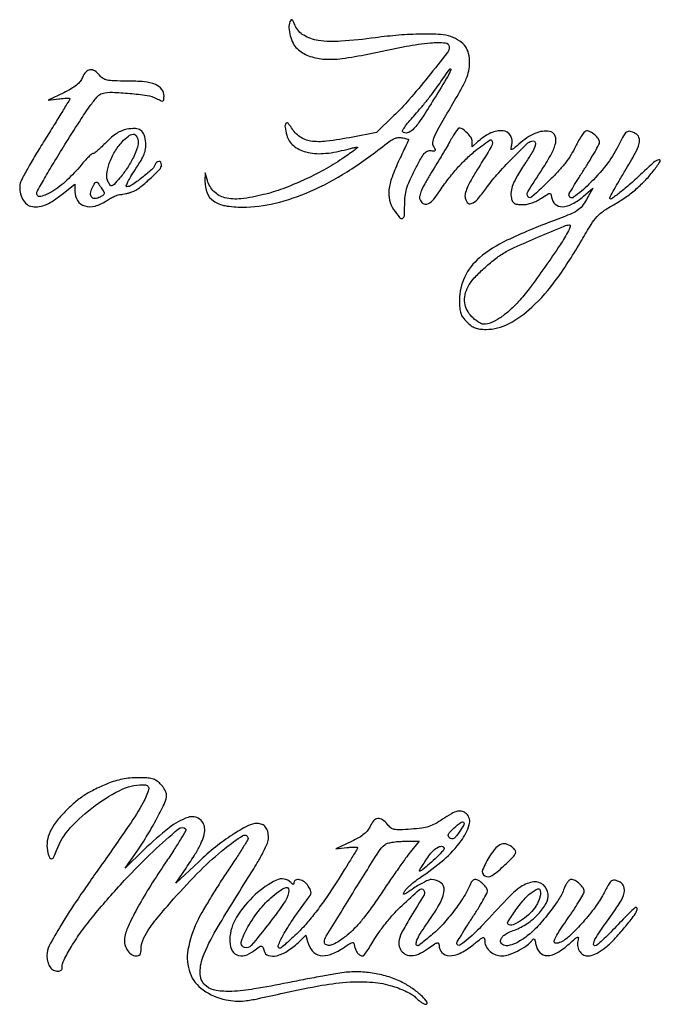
# Model space of a CAD drawing. Extents: x 50 to 514, y 34 to 706.
# Drawn here: x 154.3 to 405.9, y 34 to 420.6 of the extents above; entities that cross this region are included whole.
import ezdxf

# ---------------------------------------------------------------- set-up
doc = ezdxf.new("R2010")
doc.units = 0

msp = doc.modelspace()

# ---------------------------------------------------------------- linework, layer by layer
for points in [[(260.464867, 419.74247, 0.105091), (260.071904, 417.338657, 0.053274), (260.543841, 414.294738, 0.052615), (261.670774, 411.349101, 0.0871), (263.26531, 409.226544, 0.0968), (267.741538, 406.42175, 0.072581), (273.428387, 405.139063, 0.051818), (280.905501, 405.33808, 0.020781), (291, 407.088632, -0.006505), (306.136352, 410.160932, -0.025072), (315.638531, 411.47201, -0.0396), (321.474231, 411.51764, -0.39347), (323, 409.878946, -0.167417), (322.221931, 407.620326, -0.003491), (314.735181, 398.180007, -0.00885), (307.19405, 389.138744, -0.022356), (301.309178, 382.917049), (294.5, 376.334097), (285.099852, 374.500382, -0.016789), (274.854307, 372.856641, -0.068849), (268.576915, 372.931827, -0.116495), (264.332739, 374.633911, -0.103131), (261.074332, 378.118167, 0.055061), (259.696875, 379.906283, 0.483522), (258.836602, 379.823127, 0.18544), (258.526278, 378.345172, 0.02548), (259.196406, 375.211912, 0.15606), (261.817023, 371.134829, 0.110087), (266.706949, 368.647169, 0.081493), (273.550165, 368.038634, 0.046595), (281.75, 369.421356, -0.006212), (283.763387, 369.930646, -0.010612), (285.457812, 370.299083, -0.004623), (286.864611, 370.560369, -0.466265), (287, 370.446749, -0.235639), (286.886254, 370.218794, -0.001906), (285.224496, 368.978142, -0.006294), (283.272763, 367.57025, -0.003944), (280.95573, 365.969937, -0.023624), (273.873356, 361.634383, -0.018558), (265.82675, 357.597843, -0.018748), (257.626788, 354.223771, -0.026558), (250.088957, 351.893999, -0.033217), (241.227962, 350.279263, -0.090175), (234.882779, 350.698788, -0.135451), (230.626597, 353.108373, -0.126619), (228.075075, 357.418665), (227.180377, 360.5), (227.090188, 357.184259, 0.101011), (227.897255, 352.596787, 0.148435), (230.423012, 349.410055, 0.110299), (234.946421, 347.570928, 0.041638), (241.790378, 347, 0.059949), (254.70176, 348.553631, 0.043149), (268.468956, 353.204008, 0.03821), (282.865797, 360.853168, 0.027597), (297.666785, 371.418433, -0.020179), (299.778251, 372.973416, -0.049009), (301.477843, 373.894151, -0.06637), (302.970287, 374.300764, -0.080757), (304.416785, 374.260659, -0.009787), (305.407041, 374.05119, -0.015723), (306.24118, 373.829762, -0.009591), (306.907802, 373.616152, -0.320746), (307, 373.487215, -0.107387), (306.954368, 373.277202, -0.00042), (305.934712, 371.04653, -0.002117), (304.763692, 368.51872, -0.001327), (303.373487, 365.571176, 0.022175), (300.524281, 358.813771, 0.0605), (299.324245, 353.775528, 0.085956), (299.562383, 349.71039, 0.092591), (301.161697, 346.077093, 0.017697), (303.513174, 342.883664, 0.335337), (304.643156, 342.590804, 0.287069), (305.374142, 343.618676, 0.01477), (305.5, 347.878216, -0.027471), (305.686657, 351.273036, -0.043532), (306.256028, 354.127768, -0.035066), (307.407966, 357.244969, -0.011746), (309.510711, 361.62511, -0.007625), (311.808568, 365.971673, -0.048512), (313.213781, 368.032249, -0.11005), (314.433421, 368.97126, -0.145105), (315.814088, 369.178099, 0.017321), (317.134631, 369.039126, 0.271338), (317.525637, 369.232705, 0.273839), (317.545879, 369.666737, 0.017571), (316.886301, 370.810453, -0.179187), (316.556261, 372.408722, -0.064001), (317.207395, 374.683354, -0.027636), (319.039531, 378.363788, -0.003796), (323.332924, 385.780596, 0.004812), (327.659593, 393.290022, 0.027325), (329.700624, 397.425697, 0.04994), (330.671837, 400.521279, 0.051099), (331, 403.723928, 0.057315), (330.583666, 407.34395, 0.098493), (329.335202, 410.099814, 0.095574), (327.095804, 412.221915, 0.051487), (323.6849, 413.933388, 0.078663), (319.584025, 414.786791, 0.015694), (312.082158, 414.912736, 0.016179), (303.220033, 414.496323, 0.014168), (294, 413.5, -0.016378), (280.468165, 412.098202, -0.054848), (271.570013, 412.446427, -0.094859), (265.852945, 414.454956, -0.162166), (262.542211, 418.212567, 0.010661), (261.758322, 419.958304, 0.123787), (261.285403, 420.531669, 0.406653), (260.880812, 420.475615, 0.07243)], [(178.973879, 397.936939, -0.06885), (178.033135, 396.332017, -0.05497), (176.624869, 394.90131, -0.041273), (174.570035, 393.492581, -0.017372), (171.602559, 391.933566), (165.5, 388.993253), (169.75, 389.508444, -0.010492), (171.379689, 389.671382, -0.017705), (172.751563, 389.730768, -0.012078), (173.835524, 389.7131, -0.402414), (174, 389.541832, -0.136862), (173.901096, 389.187272, -0.000361), (171.246039, 384.805692, -0.002184), (168.218956, 379.86706, -0.001356), (164.624814, 374.095379, 0.004533), (160.984109, 368.165273, 0.006103), (157.803118, 362.727859, 0.004287), (155.238291, 358.126931, 0.063604), (154.567175, 356.411624, 0.089781), (154.38037, 353.620289, 0.077682), (155.156764, 350.785336, 0.084118), (156.673044, 348.521726, 0.142668), (158.626589, 347.378872, 0.077069), (161.349691, 347.127441, 0.075023), (164.047985, 347.706871, 0.055418), (167.080417, 349.254936, 0.021542), (170.903741, 352.018146), (176, 356.046507), (176, 353.178241, 0.143397), (177.064396, 349.543195, 0.180119), (179.850041, 347.448849, 0.141232), (183.919068, 347.417722, 0.080995), (188.404862, 349.5, -0.021456), (189.954013, 350.456897, -0.022213), (191.561988, 351.265625, -0.022603), (193.010359, 351.838064, -0.082987), (193.979309, 352, 0.037383), (194.884063, 352.06774, 0.01644), (196.065713, 352.285622, 0.016164), (197.309634, 352.599994, 0.020866), (198.427227, 352.972332, 0.075251), (201.35768, 354.625155, 0.020096), (205.451868, 358.101355, 0.01467), (209.275892, 361.835236, 0.194391), (210, 363.62736, 0.153658), (209.693638, 364.600716, 0.262771), (208.947128, 364.958572, 0.187255), (208.025975, 364.528127, 0.099584), (207.342149, 363.449243, -0.122334), (206.079206, 361.641728, -0.014485), (202.268692, 358.50634, -0.013128), (198.272117, 355.572238, -0.152933), (196.444993, 355, -0.518943), (196.189925, 355.3623, -0.025912), (196.850062, 356.942299, -0.023597), (198.005564, 359.084022, -0.012189), (199.638824, 361.652865, 0.011479), (201.994465, 365.346302, 0.043088), (203.210661, 367.809299, 0.062852), (203.744828, 369.927732, 0.049144), (203.800028, 372.30102, 0.059098), (203.199962, 375.371248, 0.161802), (201.910919, 377.132178, 0.151769), (199.762034, 377.836756, 0.050094), (196.413241, 377.553081, 0.049712), (194.377432, 376.958953, 0.044966), (192.424986, 375.95939, 0.038524), (190.432188, 374.47552, 0.022236), (188.266825, 372.411166, -0.010429), (186.576026, 370.721276, -0.01479), (184.998119, 369.29578, -0.010786), (183.643403, 368.192304, -0.167021), (183.083774, 368, 0.182134), (182.54198, 367.79587, 0.012611), (181.322236, 366.668958, 0.016636), (179.912436, 365.204684, 0.011676), (178.420916, 363.468793, -0.034387), (172.860361, 357.56208, -0.045365), (167.004105, 353.052936, -0.077218), (162.639632, 351.148929, -0.491727), (161, 352.413021, -0.130524), (161.263166, 353.403958, -0.001787), (164.415366, 358.874643, -0.004903), (168.170655, 365.194989, -0.003189), (172.626777, 372.425788, -0.003709), (178.498454, 381.665681, -0.014907), (182.294932, 387.175587, -0.01993), (185.017262, 390.590732, -0.154217), (186.734702, 391.648262, -0.069202), (190.728502, 392.080147, -0.015576), (197.567928, 391.658218, -0.015108), (204.34943, 390.820033, -0.077543), (207.950459, 389.674601, 0.008839), (209.935832, 388.727618, 0.178876), (210.590829, 388.67947, 0.307268), (210.928183, 389.084949, 0.024435), (211, 390.553592, 0.16588), (210.083236, 393.240887, 0.131504), (207.629049, 395.113377, 0.074424), (203.275854, 396.186404, 0.023279), (196.543979, 396.5, -0.006322), (191.22664, 396.567234, -0.044751), (188.663695, 396.862577, -0.092132), (187.045219, 397.523924, -0.079744), (185.67742, 398.75, 0.077139), (183.780316, 400.468335, 0.177509), (181.932807, 400.902203, 0.183536), (180.285641, 400.036845, 0.083024)], [(316.469392, 388.546235, -0.008206), (311.645455, 381.036652, -0.047982), (308.684949, 377.400235, -0.132411), (306.532778, 376.144095, -0.268815), (304.701797, 376.631536, -0.356559), (304.653896, 377.107105, -0.010739), (305.869205, 378.860458, -0.01677), (307.502493, 380.96008, -0.010223), (309.56279, 383.332515, 0.010089), (311.972904, 386.106264, 0.00634), (314.682202, 389.43947, 0.006363), (317.265976, 392.788601, 0.011573), (319.27766, 395.599102, -0.009056), (323.224397, 401.172097, -0.879819), (323.6164, 400.954562, -0.040371), (321.814704, 397.314676, -0.003564)], [(200.823738, 373.139719, -0.118531), (200.58294, 370.474202, -0.032248), (198.961177, 366.534776, -0.031567), (196.537726, 362.283593, -0.032907), (193.628657, 358.433151, -0.005632), (191.378103, 355.888164, -0.125257), (190.562667, 355.346617, -0.324899), (189.922362, 355.538572, -0.039986), (189.08503, 356.84112, -0.154216), (188.524475, 359.830295, -0.053207), (189.525197, 364.163547, -0.049631), (191.640699, 368.746554, -0.056184), (194.546976, 372.618487, -0.034298), (197.023244, 374.907363, -0.149773), (198.854586, 375.639223, -0.276097), (200.113089, 375.022083, -0.107976)], [(323.233854, 372.75, -0.005167), (321.784303, 370.202906, -0.00215), (319.777155, 366.793086, -0.002127), (317.596041, 363.15918, -0.002748), (315.561687, 359.843484, 0.01018), (313.365119, 356.141069, 0.029457), (312.052658, 353.466586, 0.042906), (311.413673, 351.482399, 0.134076), (311.470329, 350.093484, 0.155234), (312.613603, 348.476178, 0.240485), (314.262502, 348.183893, 0.130013), (316.320787, 349.460453, 0.043937), (318.527449, 352.25, -0.015676), (322.100844, 357.332501, -0.018752), (325.787974, 361.876812, -0.020071), (329.547802, 365.838411, -0.025425), (333.339798, 369.167932, -0.012349), (338.801142, 373.276854, -0.555003), (339.886118, 372.827013, -0.177988), (339.471993, 370.648815, -0.005114), (334.451451, 362.467373, 0.009952), (332.004856, 358.392504, 0.022265), (330.349221, 355.183354, 0.02781), (329.368133, 352.699426, 0.109643), (329.201451, 351.073331, 0.132116), (330.092873, 348.83485, 0.336181), (331.673522, 348.379491, 0.122582), (334.053004, 350.049935, 0.02375), (337.329106, 354.208309, -0.026649), (341.682771, 359.669059, -0.013374), (347.71827, 366.107539, -0.006658), (353.894511, 372.188558, -0.193438), (355.913446, 373, -0.327061), (356.731096, 372.401094, -0.160041), (356.716149, 371.038818, -0.052949), (355.557166, 368.53922, -0.011696), (353.031159, 364.540015, 0.011946), (349.788404, 359.400359, 0.03937), (348.009512, 355.812243, 0.061587), (347.268218, 353.009198, 0.095647), (347.405772, 350.519411, 0.057324), (347.904087, 349.197241, 0.144485), (348.607345, 348.460183, 0.106956), (349.743303, 348.097836, 0.023923), (351.786918, 348, 0.045534), (353.598635, 348.165334, 0.03552), (355.513217, 348.660372, 0.034187), (357.417624, 349.448485, 0.034044), (359.199663, 350.489707, -0.005071), (361.667339, 352.130201, -0.122702), (362.443229, 352.398028, -0.351011), (362.889232, 352.101368, -0.040251), (363.181798, 350.841834, 0.177123), (364.639784, 348.162741, 0.191181), (367.430153, 347.16312, 0.1174), (371.328823, 348.231777, 0.053884), (375.677803, 351.264449), (379.392286, 354.5), (376.946143, 350.044042, -0.04047), (375.15604, 347.329217, -0.085137), (373.291826, 345.636931, -0.046778), (370.330978, 344.118956, -0.005668), (363.5, 341.477956, 0.020199), (345.632148, 333.966123, 0.0661), (334.867104, 327.060328, 0.104766), (329.061474, 319.574272, 0.113197), (327, 310.585219, 0.016776), (327.109616, 307.31913, 0.064679), (327.504665, 305.33233, 0.080226), (328.346687, 303.73669, 0.034946), (329.923077, 301.923077, 0.03371), (331.632871, 300.429501, 0.070232), (333.173419, 299.567025, 0.065916), (334.955569, 299.133739, 0.026721), (337.456321, 299, 0.121998), (346.303997, 301.191414, 0.066224), (355.491331, 307.720515, 0.049481), (365.045614, 318.574177, 0.024511), (375.018615, 334, -0.007475), (378.756535, 340.237797, -0.044472), (381.033476, 343.272495, -0.060458), (383.512396, 345.435501, -0.020721), (387.570061, 347.952631, 0.022407), (392.043633, 350.748686, 0.025078), (396.077269, 353.83781, 0.025354), (399.742713, 357.282814, 0.023965), (403.114043, 361.143991, 0.021848), (405.803094, 364.861971, 0.659885), (405.332343, 365.574086, 0.137723), (403.259063, 364.563293, 0.010845), (398.722656, 360.345343, -0.011539), (394.1884, 356.141115, -0.017068), (390.007845, 352.687666, -0.013751), (386.616862, 350.221449, -0.603549), (386, 350.546324, -0.127832), (386.125792, 351.030306, -0.001479), (387.7625, 353.945901, -0.004396), (389.700336, 357.304847, -0.002841), (392, 361.16093, 0.009428), (396.03679, 368.137105, 0.059492), (397.583761, 371.934208, 0.153267), (397.498322, 374.297608, 0.186906), (396.065741, 375.964816, 0.067185), (394.01496, 376.730254, 0.223185), (392.645018, 376.429494, 0.104782), (391.363345, 374.928395, 0.01011), (389.147144, 370.647328, -0.053095), (384.642441, 363.518687, -0.03078), (377.869032, 355.968007, -0.037355), (371.83045, 350.846676, -0.612937), (370, 351.77888, -0.133108), (370.14631, 352.318732, -0.00215), (371.7625, 355.054365, -0.005458), (373.700504, 358.223591, -0.003574), (376, 361.835721, 0.005891), (378.29883, 365.484025, 0.008509), (380.2375, 368.766681, 0.004985), (381.786213, 371.558453, 0.124768), (382, 372.401854, 0.158396), (381.55801, 373.762055, 0.053079), (380.140169, 375.33235, 0.053058), (378.400868, 376.585378, 0.139289), (376.921259, 376.949796, 0.211837), (376.210785, 376.604132, 0.022441), (375.06103, 375.109187, 0.02462), (373.804735, 373.112055, 0.017319), (372.584374, 370.754391, -0.029354), (370.863626, 367.617239, -0.023398), (368.661133, 364.446917, -0.021178), (365.941169, 361.193381, -0.015404), (362.65868, 357.804594, -0.00655), (355.437246, 350.976267, -0.440413), (353.922746, 351.105889, -0.312743), (353.830398, 352.970056, -0.005547), (359.518304, 361.886949, 0.018992), (363.166276, 367.959982, 0.067756), (364.792056, 372.181152, 0.146102), (364.6337, 374.916934, 0.232956), (362.977529, 376.507132, 0.093793), (360.337788, 376.826214, 0.06782), (357.427605, 376.229685, 0.056658), (354.313133, 374.722119, 0.036001), (351.068088, 372.326286, -0.002691), (348.235902, 369.928327, -0.109682), (347.523582, 369.558669, -0.541619), (347.241693, 369.812245, -0.022844), (347.562494, 371.392972, 0.196091), (347.036029, 375.092319, 0.240546), (344.133907, 376.952662, 0.136809), (339.307469, 376.104232, 0.073336), (334.25, 372.700723), (332, 370.651372), (332, 372.768982, 0.14354), (331.5511, 374.300443, 0.051816), (330.121457, 376.090939, 0.05181), (328.35924, 377.545145, 0.147659), (326.852603, 378, 0.237044), (326.465327, 377.805467, 0.009076), (325.499862, 376.457812, 0.014558), (324.402348, 374.761956, 0.009555)], [(186.38499, 354.535184, -0.016822), (187.31786, 353.001266, -0.163677), (187.458149, 352.264988, -0.209068), (187.105268, 351.687346, -0.02971), (185.89264, 350.942543, -0.094308), (183.958727, 350.337234, -0.246726), (182.641756, 350.845785, -0.214016), (182.193263, 352.312115, -0.075815), (182.805687, 354.472874, -0.015652), (183.78582, 356.456995, -0.272258), (184.376766, 356.818525, -0.243772), (185.026483, 356.495967, -0.012933)], [(369.877304, 337.75, -0.025615), (366.552772, 332.188373, -0.006418), (360.556782, 323.477004, -0.006468), (354.329844, 314.911389, -0.024738), (350.125927, 309.828162, -0.026212), (346.414654, 306.171992, -0.037487), (342.738669, 303.374192, -0.043831), (339.345686, 301.573017, -0.100441), (336.521948, 301, -0.112176), (335.684505, 301.190276, -0.029848), (334.479764, 301.858654, -0.028712), (333.165215, 302.804282, -0.026104), (331.923077, 303.923077, -0.074519), (329.986951, 306.541849, -0.090947), (329.069013, 309.442621, -0.087445), (329.22354, 312.570387, -0.063445), (330.423223, 315.851529, -0.064824), (332.396401, 318.694549, -0.020215), (336.043883, 322.406722, -0.020629), (340.28458, 326.070284, -0.02996), (344.333151, 328.908095, -0.032927), (348.536223, 331.126391, -0.004047), (358.05822, 335.284181, -0.001958), (368.161581, 339.552094, -0.096317), (370.285184, 339.990822, -0.368317), (370.491469, 339.819138, -0.087961), (370.489258, 339.336367, -0.051181), (370.279385, 338.612845, -0.025745)], [(188.892125, 120.645662, 0.018149), (183.40427, 118.151647, 0.033441), (179.174547, 115.675034, 0.034203), (175.375518, 112.696372, 0.019989), (171.234008, 108.653913, 0.034543), (167.898881, 104.600366, 0.063156), (165.874689, 100.835076, 0.075712), (165.074718, 97.189064, 0.077846), (165.408994, 93.506573, 0.044436), (166.094081, 91.536835, 0.362219), (166.890012, 91.15017, 0.224341), (167.772461, 91.8699, 0.024571), (168.809161, 94.348789, -0.098052), (174.168271, 103.239574, -0.049425), (183.928711, 112.046573, -0.049667), (194.87163, 118.547793, -0.132045), (203.75, 120.110691, -0.475495), (204.939247, 118.352715, -0.052356), (202.774774, 113.198069, -0.024253), (197.345047, 104.355082, -0.00487), (186.771553, 89.191118, 0.005558), (177.227526, 75.46331, 0.013069), (170.489408, 64.957073, 0.013068), (165.949416, 56.990828, 0.123589), (165, 53.208474, 0.036153), (165.075072, 52.171568, 0.023271), (165.304085, 50.987691, 0.023381), (165.638293, 49.844287, 0.04009), (166.035184, 48.934259, 0.130786), (167.207852, 47.679246, 0.106024), (168.945626, 47.048941, 0.14913), (170.401354, 47.282947, 0.284179), (171.009769, 48.25, -0.113049), (171.758846, 51.407143, -0.02127), (174.625358, 56.646399, -0.021238), (178.655451, 62.722677, -0.016107), (183.561312, 69.039703, -0.013045), (195.412494, 82.589784, -0.018121), (206.763905, 94.042828, -0.011408), (216.655145, 102.908977, -0.391718), (219.535913, 102.79742, -0.341219), (219.60217, 102.281542, -0.00301), (217.460103, 98.674943, -0.00863), (214.83775, 94.484996, -0.005269), (211.605894, 89.626884, 0.009379), (205.670762, 80.544211, 0.013862), (200.840109, 72.343312, 0.015306), (197.292747, 65.428307, 0.051604), (195.598991, 60.644111, 0.100995), (195.506033, 58.051324, 0.090037), (196.418971, 55.511445, 0.09999), (198.055712, 53.660165, 0.163307), (200.023053, 53, 0.081598), (200.962236, 53.154298, 0.154169), (201.575659, 53.603059, 0.117496), (201.921721, 54.423064, 0.037564), (202.041916, 55.75, -0.091074), (202.710623, 59.102381, -0.049388), (204.647697, 62.848437, -0.029428), (208.282456, 67.784013, -0.007395), (214.784681, 75.373488, -0.015527), (225.276553, 86.540504, -0.025873), (234.857261, 95.179765, -0.033991), (242.00536, 100.219274, -0.584885), (244, 99.097434, -0.139454), (243.82067, 98.466964, -0.001688), (241.549313, 94.824837, -0.004887), (238.854828, 90.628163, -0.003158), (235.657235, 85.819858, 0.006607), (232.218417, 80.570644, 0.0059), (228.784751, 75.031858, 0.005928), (225.817043, 69.981746, 0.018249), (223.976915, 66.472424, 0.067433), (220.402921, 55.383267, 0.133764), (221.216204, 46.251567, 0.154137), (226.361075, 39.63128, 0.099711), (235.349839, 35.772264, 0.036858), (239.134584, 35.265629, 0.044434), (242.71936, 35.371131, 0.022693), (247.764604, 36.204026, 0.003088), (258.218995, 38.488788, -0.011655), (272.977376, 41.450179, -0.028056), (284.03882, 42.768501, -0.037408), (292.923647, 42.659613, -0.052009), (300.73096, 41.150336, -0.019569), (303.64877, 40.137793, -0.022582), (306.339162, 38.941792, -0.024368), (308.56, 37.693151, -0.06401), (309.968236, 36.533811, 0.028843), (310.990701, 35.564072, 0.031087), (312.093766, 34.744307, 0.032715), (313.119969, 34.168195, 0.112002), (313.861405, 34, 0.596902), (314.302066, 34.817237, 0.05693), (312.444988, 37.042311, 0.034703), (309.031704, 39.871983, 0.032231), (305.177224, 42.279796, 0.042537), (300.07259, 44.491795, 0.034234), (294.282946, 46.003741, 0.033973), (288.287996, 46.72101, 0.039878), (282.568329, 46.557646, 0.014216), (279.193132, 46.093369, 0.002986), (273.32063, 45.078664, 0.003128), (266.5203, 43.817816, 0.002958), (259.608285, 42.449033, -0.009284), (246.42186, 40.010687, -0.030323), (237.599223, 39.092918, -0.046992), (231.523756, 39.40237, -0.131173), (227.634859, 41.07258, -0.215543), (225.212883, 45.728281, -0.105634), (226.269256, 52.471814, -0.042763), (231.513618, 63.291162, -0.0068), (243.847129, 83.388463, 0.006362), (247.615924, 89.517602, 0.017146), (250.086147, 93.99357, 0.022302), (251.590532, 97.313991, 0.095491), (252, 99.438463, 0.057851), (251.723521, 101.820062, 0.107447), (250.889756, 103.567372, 0.127416), (249.522593, 104.624146, 0.10149), (247.689977, 105, 0.120396), (243.918515, 104.078503, 0.024259), (237.908533, 100.574998, 0.024421), (231.17923, 95.718606, 0.021127), (224.609001, 90), (215.638189, 81.5), (219.674562, 87.5, 0.008918), (223.268569, 93.053798, 0.027186), (225.430011, 96.99007, 0.040383), (226.61318, 100.067174, 0.071712), (227, 102.75034, 0.242423), (224.943996, 106.741659, 0.240998), (220.491563, 107.398561, 0.085893), (213.005636, 103.329751, 0.025074), (203.108359, 94.660301), (195.716718, 87.5), (200.395375, 94.178863, 0.016032), (204.536375, 100.513013, 0.015106), (208.350114, 107.224448, 0.011987), (211.365651, 113.271947, 0.110089), (212, 116.118118, 0.091059), (211.829408, 117.047059, 0.035762), (211.278977, 118.232424, 0.033917), (210.484749, 119.460615, 0.035906), (209.545455, 120.545455, 0.049597), (207.97384, 121.832778, 0.079214), (206.398736, 122.553387, 0.055152), (204.296778, 122.894285, 0.013591), (200.795455, 122.976265, 0.022651), (197.673297, 122.822957, 0.024753), (194.670035, 122.387924, 0.025017), (191.753809, 121.663841, 0.024221)], [(320.35713, 106.651891, -0.024258), (317.464045, 104.862015, -0.050088), (315.022632, 103.81412, -0.043789), (312.218628, 103.193503, -0.014719), (308.04506, 102.771111, -0.007336), (303.504603, 102.513139, -0.059543), (301.431066, 102.67283, -0.116217), (300.060554, 103.296741, -0.061498), (298.727561, 104.61922, 0.074505), (296.8141, 106.421717, 0.178741), (294.955918, 106.902259, 0.18831), (293.298908, 106.05441, 0.083416), (291.973879, 103.936939, -0.06885), (291.033135, 102.332017, -0.05497), (289.624869, 100.90131, -0.041273), (287.570035, 99.492581, -0.017372), (284.602559, 97.933566), (278.5, 94.993253), (282.75, 95.508444, -0.012245), (284.379654, 95.665609, -0.020666), (285.751562, 95.707227, -0.016135), (286.815034, 95.661185, -0.392259), (287, 95.461692, -0.137628), (286.88551, 95.05363, -0.000613), (284.514192, 91.171108, -0.002867), (281.781652, 86.76638, -0.001799), (278.537676, 81.64456, -0.009361), (274.518251, 75.601125, -0.012129), (270.597509, 70.222453, -0.013489), (266.912983, 65.676544, -0.024399), (263.62423, 62.194686, -0.004245), (261.109231, 59.820367, -0.006592), (258.895825, 57.819689, -0.00247), (256.97241, 56.143456, -0.179878), (256.586554, 56, -0.529513), (255.87307, 57.050003, -0.031881), (257.811524, 61.15838, -0.024051), (261.460527, 67.074247, -0.010047), (266.913053, 74.697619, 0.015204), (268.326509, 76.717517, 0.114688), (268.725336, 77.804076, 0.146789), (268.550903, 78.832026, 0.030123), (267.626278, 80.447619, 0.091722), (266.117692, 82.025431, 0.097557), (264.175406, 82.917127, 0.161082), (262.654023, 82.789755, 0.300551), (262, 81.8, -0.051663), (261.943785, 81.257401, -0.354955), (261.75, 81.1, -0.180052), (261.421376, 81.222304, -0.018208), (260.8, 81.8, 0.318237), (255.162901, 82.762962, 0.075472), (246.822728, 77.0856, 0.065961), (239.474595, 68.195698, 0.1311), (236.808429, 59.524199, 0.101683), (237.448804, 55.680637, 0.191574), (239.551651, 53.406686, 0.185297), (242.702114, 53.155787, 0.095173), (246.272871, 55, -0.010154), (248.371854, 56.583137, -0.157765), (249.219035, 56.857272, -0.300982), (249.784057, 56.483268, -0.036413), (250.289749, 55, 0.255318), (251.996716, 53.188634, 0.138417), (255.142963, 53.062653, 0.083176), (259.307605, 54.828515, 0.047645), (263.623202, 58.193264), (266.746405, 61.146539), (267.374704, 58.643197, 0.113463), (269.228945, 55.00966, 0.171759), (272.256997, 53.224166, 0.135616), (276.315425, 53.53733, 0.061734), (281.099519, 55.966949, -0.004581), (284.045068, 57.913921, -0.104968), (284.984129, 58.273542, -0.352393), (285.511083, 57.971093, -0.053851), (285.850815, 56.716949, 0.066553), (286.27367, 55.299172, 0.075922), (287.042299, 54.111318, 0.085224), (288.041483, 53.311724, 0.120778), (289.136034, 53.015313, 0.248185), (289.503859, 53.198683, 0.004676), (290.7782, 55.012558, 0.010232), (292.230647, 57.216839, 0.006524), (293.833231, 59.835949, -0.024427), (295.860969, 62.898062, -0.013159), (298.637061, 66.474529, -0.013077), (301.664463, 69.978678, -0.020015), (304.483783, 72.835949, -0.008176), (311.337823, 79.040559, -0.425756), (312.945932, 78.902459, -0.31213), (313.090966, 76.972611, -0.006857), (307.978004, 68.515906, 0.015062), (304.726485, 62.933104, 0.064506), (303.342051, 59.347086, 0.12104), (303.345451, 56.743734, 0.136637), (304.571429, 54.571429, 0.117422), (306.543416, 53.357981, 0.114636), (308.868957, 53.14911, 0.08428), (311.617222, 54.019954, 0.03799), (314.849962, 56.006272, -0.007474), (317.20169, 57.656824, -0.079049), (318.259519, 58.153855, -0.331956), (318.779555, 57.958383, -0.143532), (319, 57.206272, 0.188438), (320.140587, 54.287312, 0.205732), (322.907811, 53.051618, 0.118104), (327.105836, 53.994542, 0.053258), (331.910202, 57.023254, -0.003604), (335.283427, 59.650353, -0.089655), (336.326336, 60.187544, -0.428661), (336.835568, 59.900611, -0.062015), (337, 58.579957, 0.131775), (337.54266, 56.556675, 0.089444), (339.09215, 54.72634, 0.083039), (341.309396, 53.444456, 0.089865), (343.762344, 53, 0.086206), (346.281191, 53.437531, 0.028702), (349.740181, 54.905526, 0.029003), (353.038591, 56.77982, 0.07617), (355.066898, 58.583247, -0.021072), (355.944165, 59.555452, -0.336968), (356.356344, 59.615434, -0.214914), (356.660575, 59.208421, -0.010437), (357, 57.513276, 0.14583), (358.600512, 54.333879, 0.21173), (361.455941, 53.134977, 0.130566), (365.449857, 54.28105, 0.04894), (370.171469, 57.773877, -0.005574), (372.43878, 59.776809, -0.074132), (373.377465, 60.371119, -0.526862), (373.706029, 60.168144, -0.088968), (373.590859, 59.28627, 0.104782), (373.374678, 57.099296, 0.105716), (374.065778, 55.020258, 0.115705), (375.478512, 53.539691, 0.146061), (377.285184, 53.003738, 0.109182), (380.196573, 53.652303, 0.052029), (383.503401, 55.637459, 0.039595), (387.225489, 58.926882, 0.019545), (391.431543, 63.638241, 0.005954), (394.845908, 67.879531, 0.03512), (396.446018, 70.240215, 0.123942), (396.797014, 71.466167, 0.423682), (396.280109, 72, 0.191603), (395.817971, 71.816156, 0.002949), (393.706592, 69.796762, 0.007406), (391.276642, 67.374359, 0.004775), (388.530109, 64.499614, -0.008504), (385.743185, 61.625809, -0.012462), (383.187572, 59.20258, -0.007876), (380.992208, 57.284304, -0.177502), (380.214816, 56.999614, -0.4588), (379.637798, 57.670661, -0.086739), (380.223097, 59.418456, -0.028373), (382.264833, 62.72692, -0.004616), (386.643839, 68.875308, 0.019571), (390.130549, 74.094368, 0.073667), (391.668795, 77.704754, 0.14931), (391.566595, 80.212591, 0.187719), (390.065741, 81.964816, 0.058203), (388.10199, 82.738077, 0.22277), (386.841838, 82.509373, 0.108571), (385.664754, 81.211372, 0.009692), (383.536529, 77.32405, -0.039651), (380.298696, 72.168604, -0.020846), (375.527452, 66.289252, -0.019831), (370.539522, 61.073469, -0.072833), (366.838964, 58.416725, -0.12565), (364.822335, 57.950368, -0.500608), (364.199393, 58.823316, -0.067437), (365.63129, 61.840252, -0.007087), (370, 68.337162, 0.006785), (372.298704, 71.75122, 0.009695), (374.2375, 74.846218, 0.006082), (375.771854, 77.476546, 0.129697), (376, 78.341284, 0.1552), (375.557696, 79.731912, 0.054407), (374.15141, 81.320534, 0.054263), (372.404383, 82.591852, 0.130905), (370.872148, 83, 0.176924), (370.220244, 82.761872, 0.051292), (369.46458, 81.97922, 0.044647), (368.734316, 80.85513, 0.034994), (368.145203, 79.525005, -0.058613), (365.940185, 75.119595, -0.021588), (361.870281, 69.470598, -0.021875), (357.224944, 64.079633, -0.045695), (353.079563, 60.410821, -0.040758), (349.243202, 58.049801, -0.085285), (345.905058, 57.016971, -0.185967), (343.875262, 57.509033, -0.286202), (343.180449, 59.117633, -0.12207), (343.630703, 60.204615, -0.075145), (344.615444, 61.188852, -0.050691), (346.22997, 62.143176, -0.01914), (348.654076, 63.151736, 0.061192), (353.608166, 65.719728, 0.054414), (358.013907, 69.500304, 0.059132), (361.056724, 73.63207, 0.155271), (361.810157, 77.192071, 0.185633), (359.954986, 80.875117, 0.216727), (356.254771, 82.061408, 0.123409), (351.085239, 80.102689, 0.055521), (345.585185, 75.29153, -0.004651), (336.212208, 65.240098, -0.021153), (330.46136, 59.678052, -0.049354), (327.116093, 57.25031, -0.579204), (326, 57.89056, -0.132771), (326.164249, 58.498198, -0.002797), (327.7625, 61.203657, -0.006289), (329.700667, 64.352427, -0.004172), (332, 67.918616, 0.006152), (334.298783, 71.515147, 0.00885), (336.2375, 74.758828, 0.005309), (337.781294, 77.516158, 0.1256), (338, 78.373068, 0.155882), (337.579536, 79.688955, 0.047892), (336.19706, 81.283567, 0.048028), (334.523423, 82.595513, 0.143181), (333.139875, 83, 0.124889), (332.632145, 82.871171, 0.065462), (332.101252, 82.485938, 0.058773), (331.628824, 81.919238, 0.056249), (331.292959, 81.25, -0.052143), (329.201935, 76.996943, -0.019225), (325.425012, 71.471287, -0.019495), (321.076077, 66.060359, -0.035242), (317.054257, 62.047004, -0.004871), (314.777098, 60.112777, -0.007422), (312.759339, 58.482557, -0.003272), (311.018539, 57.136603, -0.164364), (310.614213, 57, -0.417004), (310.01664, 57.603288, -0.093285), (310.329408, 59.182293, -0.043707), (311.614831, 61.719501, -0.015772), (313.85916, 65.087208, 0.022303), (319.199352, 73.331636, 0.102912), (321.005696, 78.691105, 0.263413), (319.740723, 81.724018, 0.166649), (316.018702, 83, 0.098229), (315.016292, 82.80115, 0.017029), (313.247834, 81.999256, 0.017938), (311.209995, 80.89749, 0.015208), (309.13851, 79.59321, -0.003617), (306.227654, 77.664791, -0.069468), (305.247025, 77.204135, -0.636541), (305.029909, 77.443098, -0.045998), (305.58735, 78.492968, -0.049032), (306.453012, 79.56779, -0.017287), (307.888658, 80.932887, -0.016969), (309.580275, 82.333911, -0.019096), (311.299329, 83.560093, 0.03293), (320.864008, 90.789618, 0.056358), (327.639913, 98.134529, 0.082003), (330.856478, 104.484249, 0.279626), (329.8, 108.8, 0.129211), (328.185203, 109.74267, 0.124406), (326.290817, 109.787882, 0.073731), (323.831041, 108.831349, 0.021121)], [(326.919076, 101.586849, -0.017194), (325.641847, 99.853794, -0.087443), (324.74962, 99.060368, -0.180974), (323.973478, 98.907606, -0.133024), (323.168658, 99.274989, -0.126367), (322.644609, 99.998785, -0.203171), (322.663828, 100.748903, -0.089606), (323.328248, 101.709252, -0.014404), (324.989305, 103.281752, -0.017286), (327.660023, 105.506926, -0.35959), (328.629588, 105.477532, -0.359845), (328.783364, 104.520197, -0.017293)], [(307.706432, 93.75, 0.013515), (305.882633, 91.359059, 0.00305), (302.918261, 87.19366, 0.003158), (299.556352, 82.343296, 0.003058), (296.219312, 77.398628, -0.009167), (292.356666, 71.823269, -0.015146), (288.869623, 67.278926, -0.017968), (285.730185, 63.704702, -0.035442), (282.949201, 61.148628, -0.024956), (279.328224, 58.549752, -0.06944), (276.49436, 57.236454, -0.169236), (274.76291, 57.305725, -0.308108), (274, 58.426251, -0.138756), (274.652998, 60.733982, -0.001045), (285.086529, 77.615045, -0.001577), (295.352529, 94.031952, -0.085465), (297.797251, 96.75, -0.103859), (298.773243, 97.234527, -0.02196), (300.642685, 97.632812, -0.022106), (302.892361, 97.908175, -0.0194), (305.258079, 98), (311.133899, 98)], [(338.950653, 92.261135, 0.043161), (336.119349, 86.808147, 0.37542), (336.925459, 84.42082, 0.295675), (339.818338, 84.56005, 0.036656), (344.894115, 88.803647, 0.005966), (348.040726, 91.926125, 0.079105), (348.986795, 93.252901, 0.233126), (348.990268, 94.249306, 0.09545), (348.155023, 95.359707, 0.094414), (345.787819, 96.802249, 0.172621), (343.554248, 96.840556, 0.128131), (341.327602, 95.383004, 0.042813)], [(321, 95.196167, -0.193927), (320.645219, 94.31584, -0.00748), (318.122985, 91.772122, -0.014033), (315.296686, 89.156961, -0.018555), (312.572925, 86.947837, -0.042459), (311.482522, 86.265007, -0.711869), (311.27455, 86.463739, -0.039167), (311.959522, 87.695589, -0.001366), (315, 92.25137, -0.0554), (316.784443, 94.361699, -0.075626), (318.826593, 95.780578, -0.156993), (320.321287, 95.998561, -0.36621)], [(260, 78.871727, -0.151086), (258.695168, 74.652122, -0.014154), (252.232919, 65.753774, -0.010477), (245.214956, 57.028516, -0.309875), (242.614711, 56.304716, -0.419327), (241.40253, 58.832244, -0.046992), (244.419976, 65.227775, -0.043187), (249.491017, 72.314867, -0.057004), (255.300393, 77.721623, -0.015413), (257.567806, 79.288904, -0.083689), (258.935254, 79.878363, -0.263938), (259.67277, 79.669398, -0.197144)], [(357.021245, 72.534375, -0.060123), (354.835008, 69.795606, -0.04119), (351.775754, 67.246501, -0.040661), (348.672593, 65.423819, -0.168219), (346.543767, 65.174719, -0.513727), (346.041314, 66.347325, -0.019166), (349.135172, 71.042478, -0.024951), (352.857063, 75.732057, -0.075494), (355.968382, 78.349197, -0.011708), (357.535753, 79.257521, -0.163151), (358.169739, 79.371812, -0.287068), (358.555582, 79.044045, -0.036315), (358.821652, 77.932276, -0.091162), (358.80236, 76.943873, -0.030159), (358.425464, 75.536353, -0.028878), (357.809683, 73.993184, -0.029048)]]:
    msp.add_lwpolyline(points, format="xyb", close=True)

doc.saveas('drawing.dxf')
